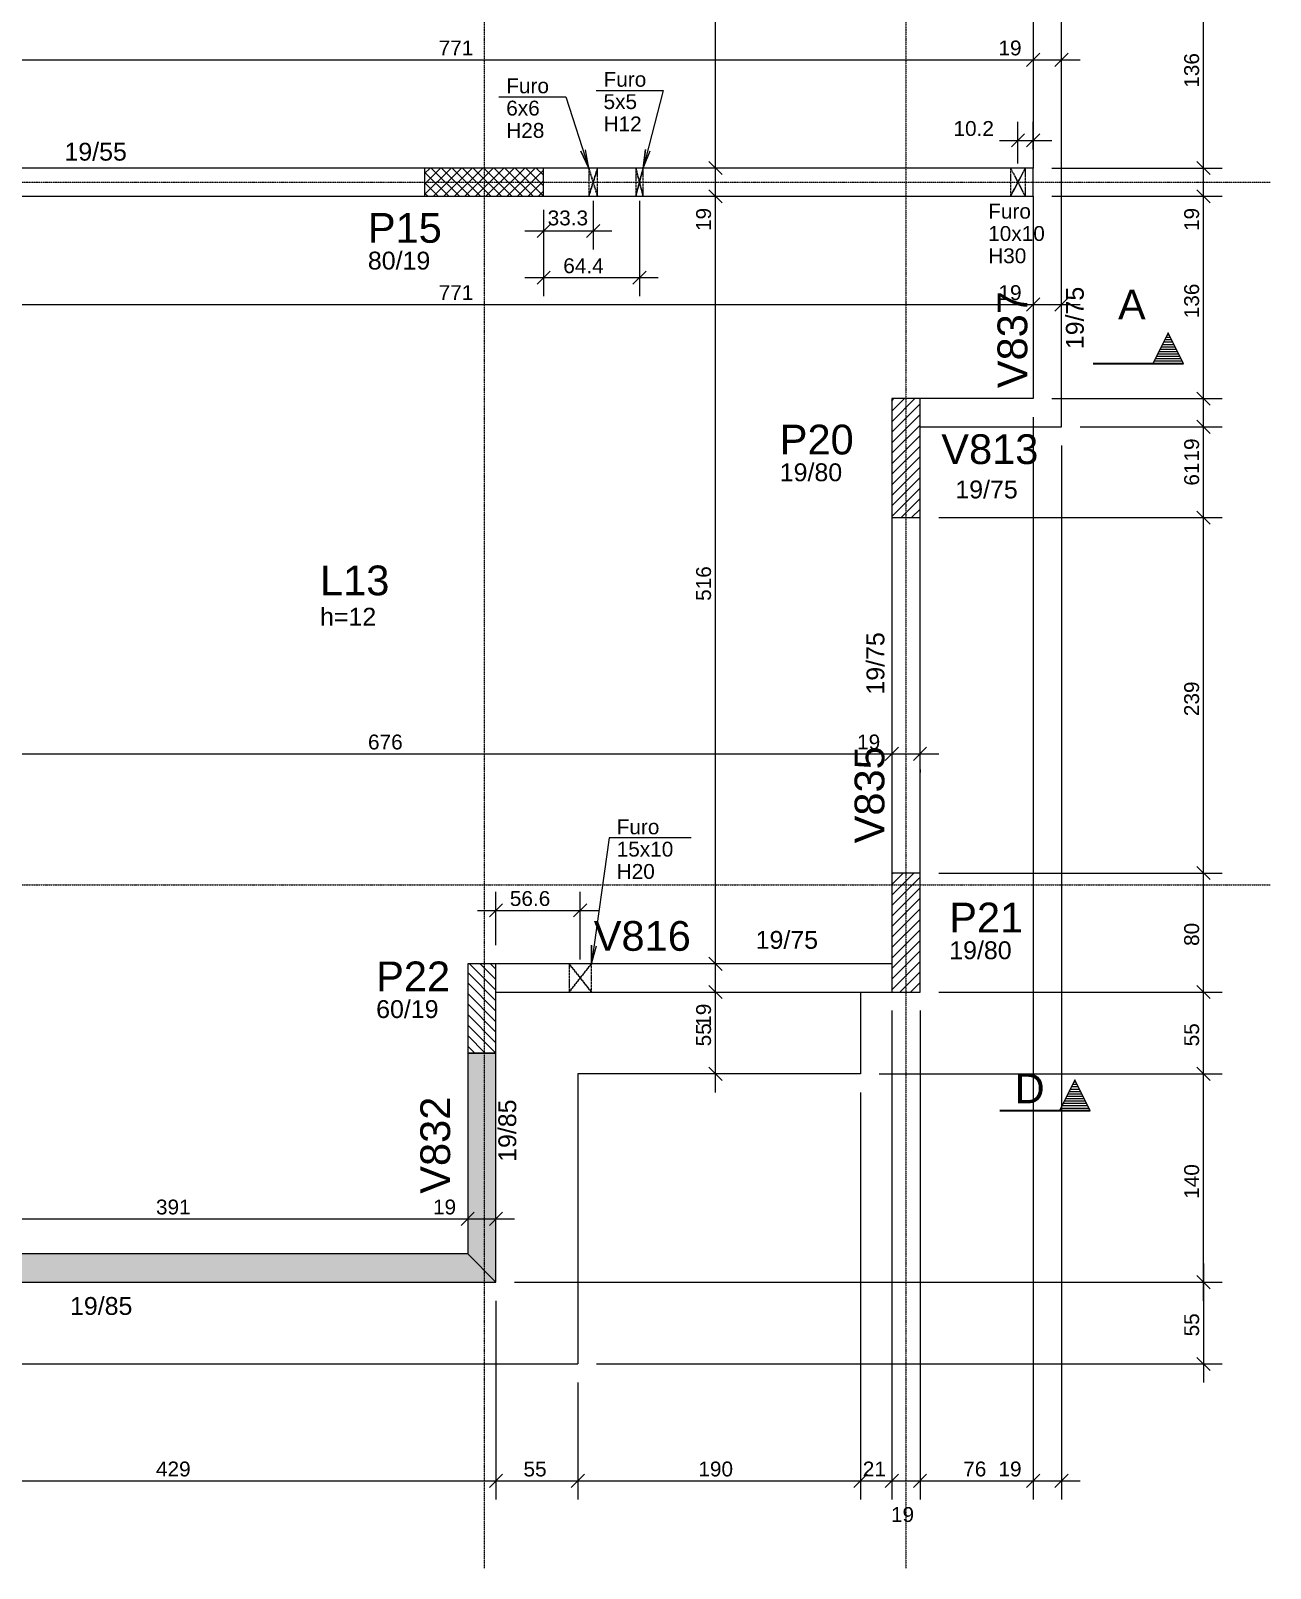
# Model space of a CAD drawing. Extents: x 37185 to 43130, y -8131 to -3926.
# Drawn here: x 39367 to 40200, y -6341 to -5308 of the extents above; entities that cross this region are included whole.
import ezdxf

# ---------------------------------------------------------------- set-up
doc = ezdxf.new("R2010")
doc.units = 0
doc.header["$MEASUREMENT"] = 0
doc.linetypes.add('ESTILO_TQS_0001', pattern=[1, 0.7, -0.3])
doc.linetypes.add('ESTILO_TQS_0004', pattern=[1.12, 0.5, -0.2, 0.01, -0.2, 0.01, -0.2])
for name, color, linetype in [('37', 4, 'CONTINUOUS'), ('39', 74, 'CONTINUOUS'), ('40', 240, 'CONTINUOUS'), ('42', 3, 'CONTINUOUS'), ('43', 3, 'CONTINUOUS'), ('44', 3, 'CONTINUOUS'), ('45', 2, 'CONTINUOUS'), ('46', 2, 'CONTINUOUS'), ('47', 2, 'CONTINUOUS'), ('53', 242, 'CONTINUOUS'), ('54', 242, 'CONTINUOUS'), ('56', 51, 'CONTINUOUS'), ('70', 160, 'CONTINUOUS'), ('75', 9, 'CONTINUOUS'), ('79', 12, 'CONTINUOUS'), ('80', 6, 'CONTINUOUS'), ('82', 252, 'CONTINUOUS')]:
    doc.layers.add(name, color=color, linetype=linetype)
doc.styles.add('TQS_ARIAL', font='arial.ttf')

msp = doc.modelspace()

# ---------------------------------------------------------------- linework, layer by layer
at = {"layer": '37', "linetype": 'Continuous'}
for points in [[(40059.763, -5409.601), (40059.763, -5245.1)], [(40040.763, -5264.1), (40040.763, -5400.101)], [(39631.763, -5400.101), (39269.763, -5400.101)], [(40040.763, -5400.101), (39711.763, -5400.101)], [(40040.763, -5419.101), (40040.763, -5400.101)], [(40059.763, -5574.101), (40059.763, -5409.601)], [(39269.763, -5419.101), (39631.763, -5419.101)], [(39711.763, -5419.101), (40040.763, -5419.101)], [(40040.763, -5419.101), (40040.763, -5555.101)], [(40040.763, -5555.101), (39964.763, -5555.101)], [(39964.763, -5574.101), (40059.763, -5574.101)], [(39945.763, -5635.101), (39945.763, -5874.101)], [(39964.763, -5874.101), (39964.763, -5635.101)], [(39945.763, -5935.101), (39679.763, -5935.101)], [(39679.763, -5954.101), (39945.763, -5954.101)], [(39660.763, -5995.101), (39660.763, -6130.101)], [(39679.763, -6149.101), (39679.763, -5995.101)], [(39660.763, -6130.101), (39269.763, -6130.101)], [(39250.763, -6149.101), (39679.763, -6149.101)]]:
    msp.add_lwpolyline(points, dxfattribs=at)
at = {"layer": '39', "linetype": 'Continuous'}
for p, q in [((39945.763, -5570.649), (39961.311, -5555.101)), ((39945.763, -5563.577), (39954.239, -5555.101)), ((39945.763, -5556.506), (39947.168, -5555.101)), ((39945.763, -5577.72), (39964.763, -5558.72)), ((39945.763, -5584.791), (39964.763, -5565.791)), ((39945.763, -5591.862), (39964.763, -5572.862)), ((39945.763, -5598.933), (39964.763, -5579.933)), ((39945.763, -5606.004), (39964.763, -5587.004)), ((39945.763, -5613.075), (39964.763, -5594.075)), ((39945.763, -5620.146), (39964.763, -5601.146)), ((39945.763, -5627.217), (39964.763, -5608.217)), ((39945.763, -5634.288), (39964.763, -5615.288)), ((39952.021, -5635.101), (39964.763, -5622.359)), ((39959.092, -5635.101), (39964.763, -5629.43)), ((39945.763, -5888.847), (39960.509, -5874.101)), ((39945.763, -5881.776), (39953.438, -5874.101)), ((39945.763, -5874.704), (39946.366, -5874.101)), ((39945.763, -5895.918), (39964.763, -5876.918)), ((39945.763, -5902.989), (39964.763, -5883.989)), ((39945.763, -5910.06), (39964.763, -5891.06)), ((39945.763, -5917.131), (39964.763, -5898.131)), ((39945.763, -5924.202), (39964.763, -5905.202)), ((39945.763, -5931.273), (39964.763, -5912.273)), ((39945.763, -5938.344), (39964.763, -5919.344)), ((39945.763, -5945.415), (39964.763, -5926.415)), ((39660.763, -5940.887), (39679.763, -5959.887)), ((39662.048, -5935.101), (39679.763, -5952.816)), ((39669.119, -5935.101), (39679.763, -5945.745)), ((39676.19, -5935.101), (39679.763, -5938.674)), ((39945.763, -5952.486), (39964.763, -5933.486)), ((39951.219, -5954.101), (39964.763, -5940.557)), ((39660.763, -5947.958), (39679.763, -5966.958)), ((39958.29, -5954.101), (39964.763, -5947.628)), ((39660.763, -5955.029), (39679.763, -5974.029)), ((39660.763, -5962.1), (39679.763, -5981.1)), ((39660.763, -5969.171), (39679.763, -5988.171)), ((39660.763, -5976.242), (39679.621, -5995.101)), ((39660.763, -5983.313), (39672.55, -5995.101)), ((39660.763, -5990.385), (39665.479, -5995.101))]:
    msp.add_line(p, q, dxfattribs=at)
for points in [[(39945.763, -5635.101), (39964.763, -5635.101), (39964.763, -5555.101), (39945.763, -5555.101), (39945.763, -5635.101)], [(39945.763, -5954.101), (39964.763, -5954.101), (39964.763, -5874.101), (39945.763, -5874.101), (39945.763, -5954.101)], [(39679.763, -5995.101), (39679.763, -5935.101), (39660.763, -5935.101), (39660.763, -5995.101), (39679.763, -5995.101)]]:
    msp.add_lwpolyline(points, dxfattribs=at)
at = {"layer": '40', "linetype": 'Continuous'}
for p, q in [((39631.763, -5417.958), (39649.621, -5400.1)), ((39631.763, -5410.887), (39642.55, -5400.1)), ((39631.763, -5403.816), (39635.479, -5400.1)), ((39631.763, -5402.77), (39648.093, -5419.1)), ((39636.164, -5400.1), (39655.164, -5419.1)), ((39637.692, -5419.1), (39656.692, -5400.1)), ((39643.235, -5400.1), (39662.235, -5419.1)), ((39644.763, -5419.1), (39663.763, -5400.1)), ((39650.306, -5400.1), (39669.306, -5419.1)), ((39651.834, -5419.1), (39670.834, -5400.1)), ((39657.377, -5400.1), (39676.377, -5419.1)), ((39658.905, -5419.1), (39677.905, -5400.1)), ((39664.448, -5400.1), (39683.448, -5419.1)), ((39665.976, -5419.1), (39684.976, -5400.1)), ((39671.519, -5400.1), (39690.519, -5419.1)), ((39673.047, -5419.1), (39692.047, -5400.1)), ((39678.591, -5400.1), (39697.591, -5419.1)), ((39680.118, -5419.1), (39699.118, -5400.1)), ((39685.662, -5400.1), (39704.662, -5419.1)), ((39687.189, -5419.1), (39706.189, -5400.1)), ((39692.733, -5400.1), (39711.763, -5419.1)), ((39694.26, -5419.1), (39711.763, -5401.598)), ((39699.804, -5400.1), (39711.763, -5412.06)), ((39706.875, -5400.1), (39711.763, -5404.988)), ((39631.763, -5409.841), (39641.022, -5419.1)), ((39701.331, -5419.1), (39711.763, -5408.669)), ((39708.402, -5419.1), (39711.763, -5415.74)), ((39631.763, -5416.912), (39633.951, -5419.1))]:
    msp.add_line(p, q, dxfattribs=at)
msp.add_lwpolyline([(39711.763, -5400.1), (39631.763, -5400.1), (39631.763, -5419.1), (39711.763, -5419.1), (39711.763, -5400.1)], dxfattribs=at)
at = {"layer": '53', "linetype": 'ESTILO_TQS_0001'}
for points in [[(39745.083, -5409.601), (39742.083, -5419.101), (39748.083, -5419.101), (39745.083, -5409.601), (39748.083, -5419.101), (39748.083, -5400.101), (39745.083, -5409.601), (39748.083, -5400.101), (39742.083, -5400.101), (39745.083, -5409.601), (39742.083, -5400.101), (39742.083, -5419.101), (39745.083, -5409.601)], [(39776.189, -5409.601), (39773.689, -5419.101), (39778.689, -5419.101), (39776.189, -5409.601), (39778.689, -5419.101), (39778.689, -5400.101), (39776.189, -5409.601), (39778.689, -5400.101), (39773.689, -5400.101), (39776.189, -5409.601), (39773.689, -5400.101), (39773.689, -5419.101), (39776.189, -5409.601)], [(40030.544, -5409.601), (40025.544, -5419.101), (40035.544, -5419.101), (40030.544, -5409.601), (40035.544, -5419.101), (40035.544, -5400.101), (40030.544, -5409.601), (40035.544, -5400.101), (40025.544, -5400.101), (40030.544, -5409.601), (40025.544, -5400.101), (40025.544, -5419.101), (40030.544, -5409.601)], [(39736.391, -5944.601), (39728.891, -5954.101), (39743.891, -5954.101), (39736.391, -5944.601), (39743.891, -5954.101), (39743.891, -5935.101), (39736.391, -5944.601), (39743.891, -5935.101), (39728.891, -5935.101), (39736.391, -5944.601), (39728.891, -5935.101), (39728.891, -5954.101), (39736.391, -5944.601)]]:
    msp.add_lwpolyline(points, dxfattribs=at)
at = {"layer": '56', "linetype": 'Continuous'}
for points in [[(39679.763, -6149.101), (39679.763, -5995.201), (39660.763, -5995.201), (39660.763, -6130.101), (39679.763, -6149.101)], [(39250.763, -6149.101), (39679.763, -6149.101), (39660.763, -6130.101), (39269.763, -6130.101), (39250.763, -6149.101)]]:
    msp.add_lwpolyline(points, dxfattribs=at)
for points in [[(39679.763, -6149.101), (39679.763, -5995.201), (39660.763, -5995.201)], [(39679.763, -6149.101), (39660.763, -5995.201), (39660.763, -6130.101)], [(39250.763, -6149.101), (39679.763, -6149.101), (39660.763, -6130.101)], [(39250.763, -6149.101), (39660.763, -6130.101), (39269.763, -6130.101)], [(39679.763, -6149.101), (39660.763, -6130.101), (39679.763, -6149.101)]]:
    msp.add_solid(points, dxfattribs=at)
at = {"layer": '70', "linetype": 'ESTILO_TQS_0004'}
for p, q in [((39671.763, -4407.98), (39671.763, -6341.477)), ((39955.263, -4407.98), (39955.263, -6341.477)), ((37864.905, -5409.601), (40200.085, -5409.601)), ((37864.905, -5882.1), (40200.085, -5882.1))]:
    msp.add_line(p, q, dxfattribs=at)
at = {"layer": '75', "linetype": 'Continuous'}
for p, q in [((39827.263, -5412.601), (39827.263, -4871.6)), ((40155.25, -5412.601), (40155.25, -5251.6)), ((40036.344, -5331.77), (40045.182, -5322.931)), ((40036.344, -5331.77), (40045.182, -5322.931)), ((40055.344, -5331.77), (40064.182, -5322.931)), ((39257.263, -5327.35), (40053.263, -5327.35)), ((40028.263, -5327.35), (40072.263, -5327.35)), ((40040.763, -5327.35), (40040.763, -5327.35)), ((40040.763, -5327.35), (40040.763, -5327.35)), ((40059.763, -5327.35), (40059.763, -5327.35)), ((40030.544, -5397.101), (40030.544, -5368.998)), ((40040.763, -5387.601), (40040.763, -5368.998)), ((40018.044, -5381.498), (40053.263, -5381.498)), ((40026.125, -5385.917), (40034.963, -5377.078)), ((40036.344, -5385.917), (40045.182, -5377.078)), ((39831.682, -5404.52), (39822.844, -5395.681)), ((39831.682, -5404.52), (39822.844, -5395.681)), ((39827.263, -5431.601), (39827.263, -5387.601)), ((40159.669, -5404.52), (40150.83, -5395.681)), ((40159.669, -5404.52), (40150.83, -5395.681)), ((40155.25, -5431.601), (40155.25, -5387.601)), ((39827.263, -5400.101), (39827.263, -5400.101)), ((39827.263, -5400.101), (39827.263, -5400.101)), ((40040.763, -5400.101), (40040.763, -5400.101)), ((40040.763, -5400.101), (40040.763, -5400.101)), ((40040.763, -5400.101), (40040.763, -5400.101)), ((40053.263, -5400.101), (40167.75, -5400.101)), ((40053.263, -5400.101), (40167.75, -5400.101)), ((39711.763, -5415.593), (39711.763, -5415.593)), ((39745.083, -5409.601), (39745.083, -5409.601)), ((39776.189, -5409.601), (39776.189, -5409.601)), ((39831.682, -5423.52), (39822.844, -5414.681)), ((39831.682, -5423.52), (39822.844, -5414.681)), ((39827.263, -5947.601), (39827.263, -5406.601)), ((40030.544, -5409.601), (40030.544, -5409.601)), ((40159.669, -5423.52), (40150.83, -5414.681)), ((40159.669, -5423.52), (40150.83, -5414.681)), ((40155.25, -5567.601), (40155.25, -5406.601)), ((39711.763, -5419.1), (39711.763, -5419.1)), ((39745.083, -5422.101), (39745.083, -5454.892)), ((39776.189, -5422.101), (39776.189, -5486.28)), ((39827.263, -5419.101), (39827.263, -5419.101)), ((39827.263, -5419.101), (39827.263, -5419.101)), ((40040.763, -5419.101), (40040.763, -5419.101)), ((40040.763, -5419.101), (40040.763, -5419.101)), ((40053.263, -5419.101), (40167.75, -5419.101)), ((40053.263, -5419.101), (40167.75, -5419.101)), ((39711.763, -5428.093), (39711.763, -5486.28)), ((39711.763, -5431.6), (39711.763, -5454.892)), ((39699.263, -5442.392), (39757.583, -5442.392)), ((39707.344, -5446.812), (39716.182, -5437.973)), ((39740.664, -5446.812), (39749.503, -5437.973)), ((39699.263, -5473.78), (39788.689, -5473.78)), ((39707.344, -5478.2), (39716.182, -5469.361)), ((39771.769, -5478.2), (39780.608, -5469.361)), ((40036.344, -5496.27), (40045.182, -5487.431)), ((40036.344, -5496.27), (40045.182, -5487.431)), ((40055.344, -5496.27), (40064.182, -5487.431)), ((39257.263, -5491.851), (40053.263, -5491.851)), ((40028.263, -5491.851), (40072.263, -5491.851)), ((40040.763, -5491.851), (40040.763, -5491.851)), ((40040.763, -5491.851), (40040.763, -5491.851)), ((40059.763, -5491.851), (40059.763, -5491.851)), ((40131.507, -5510.872), (40121.18, -5531.527)), ((40131.507, -5511.067), (40121.277, -5531.527)), ((40135.398, -5518.85), (40127.616, -5518.85)), ((40134.6, -5517.254), (40128.414, -5517.254)), ((40133.803, -5515.659), (40129.211, -5515.659)), ((40133.005, -5514.063), (40130.009, -5514.063)), ((40132.207, -5512.468), (40130.807, -5512.468)), ((40141.878, -5531.614), (40131.507, -5510.872)), ((40141.737, -5531.527), (40131.507, -5511.067)), ((40140.983, -5530.018), (40122.032, -5530.018)), ((40140.185, -5528.423), (40122.829, -5528.423)), ((40139.387, -5526.827), (40123.627, -5526.827)), ((40138.589, -5525.232), (40124.425, -5525.232)), ((40137.791, -5523.636), (40125.223, -5523.636)), ((40136.994, -5522.041), (40126.02, -5522.041)), ((40136.201, -5520.455), (40126.818, -5520.445)), ((40141.737, -5531.527), (40081.08, -5531.527)), ((40081.08, -5531.614), (40141.878, -5531.614)), ((40159.669, -5559.52), (40150.83, -5550.681)), ((40159.669, -5559.52), (40150.83, -5550.681)), ((40155.25, -5586.601), (40155.25, -5542.601)), ((40040.763, -5555.101), (40040.763, -5555.101)), ((40040.763, -5555.101), (40040.763, -5555.101)), ((40040.763, -5555.101), (40040.763, -5555.101)), ((40040.763, -5555.101), (40040.763, -5555.101)), ((40053.263, -5555.101), (40167.75, -5555.101)), ((40053.263, -5555.101), (40167.75, -5555.101)), ((40040.763, -5567.601), (40040.763, -6295.245)), ((40040.763, -5567.601), (40040.763, -6295.245)), ((40159.669, -5578.52), (40150.83, -5569.681)), ((40159.669, -5578.52), (40150.83, -5569.681)), ((40155.25, -5647.601), (40155.25, -5561.601)), ((40059.763, -5574.101), (40059.763, -5574.101)), ((40059.763, -5574.101), (40059.763, -5574.101)), ((40059.763, -5574.101), (40059.763, -5574.101)), ((40072.263, -5574.101), (40167.75, -5574.101)), ((40072.263, -5574.101), (40167.75, -5574.101)), ((40059.763, -5586.601), (40059.763, -6295.245)), ((40155.25, -5886.601), (40155.25, -5622.601)), ((40159.669, -5639.52), (40150.83, -5630.681)), ((40159.669, -5639.52), (40150.83, -5630.681)), ((39964.763, -5635.101), (39964.763, -5635.101)), ((39964.763, -5635.101), (39964.763, -5635.101)), ((39977.263, -5635.101), (40167.75, -5635.101)), ((39977.263, -5635.101), (40167.75, -5635.101)), ((39945.763, -5782.986), (39945.763, -5782.986)), ((39945.763, -5782.986), (39945.763, -5782.986)), ((39257.263, -5793.975), (39958.263, -5793.975)), ((39933.263, -5793.975), (39977.263, -5793.975)), ((39941.344, -5798.394), (39950.182, -5789.556)), ((39941.344, -5798.394), (39950.182, -5789.556)), ((39945.763, -5795.486), (39945.763, -5806.475)), ((39945.763, -5795.486), (39945.763, -5806.475)), ((39960.344, -5798.394), (39969.182, -5789.556)), ((39964.763, -5791.899), (39964.763, -5791.899)), ((39964.763, -5804.399), (39964.763, -5806.475)), ((40159.669, -5878.52), (40150.83, -5869.681)), ((40159.669, -5878.52), (40150.83, -5869.681)), ((40155.25, -5966.601), (40155.25, -5861.601)), ((39964.763, -5874.101), (39964.763, -5874.101)), ((39964.763, -5874.101), (39964.763, -5874.101)), ((39977.263, -5874.101), (40167.75, -5874.101)), ((39977.263, -5874.101), (40167.75, -5874.101)), ((39679.763, -5922.601), (39679.763, -5886.704)), ((39736.391, -5932.101), (39736.391, -5886.704)), ((39667.263, -5899.204), (39748.891, -5899.204)), ((39675.344, -5903.623), (39684.182, -5894.785)), ((39731.972, -5903.623), (39740.81, -5894.785)), ((39827.263, -5966.601), (39827.263, -5922.601)), ((39831.682, -5939.52), (39822.844, -5930.681)), ((39831.682, -5939.52), (39822.844, -5930.681)), ((39679.763, -5935.101), (39679.763, -5935.101)), ((39827.263, -5935.101), (39827.263, -5935.101)), ((39827.263, -5935.101), (39827.263, -5935.101)), ((39827.263, -6021.6), (39827.263, -5941.601)), ((40155.25, -6021.6), (40155.25, -5941.601)), ((39736.391, -5944.601), (39736.391, -5944.601)), ((39831.682, -5958.52), (39822.844, -5949.681)), ((39831.682, -5958.52), (39822.844, -5949.681)), ((40159.669, -5958.52), (40150.83, -5949.681)), ((40159.669, -5958.52), (40150.83, -5949.681)), ((39827.263, -5954.101), (39827.263, -5954.101)), ((39827.263, -5954.101), (39827.263, -5954.101)), ((39945.763, -5954.101), (39945.763, -5954.101)), ((39945.763, -5954.101), (39945.763, -5954.101)), ((39964.763, -5954.101), (39964.763, -5954.101)), ((39964.763, -5954.101), (39964.763, -5954.101)), ((39964.763, -5954.101), (39964.763, -5954.101)), ((39964.763, -5954.101), (39964.763, -5954.101)), ((39977.263, -5954.101), (40167.75, -5954.101)), ((39977.263, -5954.101), (40167.75, -5954.101)), ((39945.763, -5966.601), (39945.763, -6295.245)), ((39945.763, -5966.601), (39945.763, -6295.245)), ((39964.763, -5966.601), (39964.763, -6295.245)), ((39964.763, -5966.601), (39964.763, -6295.245)), ((39831.682, -6013.52), (39822.844, -6004.681)), ((40159.669, -6013.52), (40150.83, -6004.681)), ((40159.669, -6013.52), (40150.83, -6004.681)), ((40155.25, -6161.601), (40155.25, -5996.6)), ((39827.263, -6009.1), (39827.263, -6009.1)), ((39924.763, -6009.1), (39924.763, -6009.1)), ((39924.763, -6009.1), (39924.763, -6009.1)), ((39924.763, -6009.1), (39924.763, -6009.1)), ((39924.763, -6009.1), (39924.763, -6009.1)), ((39937.263, -6009.1), (40167.75, -6009.1)), ((39937.263, -6009.1), (40167.75, -6009.1)), ((40068.774, -6013.119), (40058.447, -6033.774)), ((40068.774, -6013.315), (40058.545, -6033.774)), ((40069.475, -6014.715), (40068.074, -6014.715)), ((40079.145, -6033.861), (40068.774, -6013.119)), ((40079.004, -6033.774), (40068.774, -6013.315)), ((39924.763, -6021.6), (39924.763, -6295.245)), ((39924.763, -6021.6), (39924.763, -6295.245)), ((40075.059, -6025.884), (40062.49, -6025.884)), ((40074.261, -6024.288), (40063.288, -6024.288)), ((40073.468, -6022.702), (40064.085, -6022.693)), ((40072.665, -6021.097), (40064.883, -6021.097)), ((40071.868, -6019.502), (40065.681, -6019.502)), ((40071.07, -6017.906), (40066.479, -6017.906)), ((40070.272, -6016.31), (40067.276, -6016.31)), ((40079.004, -6033.774), (40018.347, -6033.774)), ((40018.347, -6033.861), (40079.145, -6033.861)), ((40078.25, -6032.266), (40059.299, -6032.266)), ((40077.452, -6030.67), (40060.097, -6030.67)), ((40076.654, -6029.075), (40060.894, -6029.075)), ((40075.856, -6027.479), (40061.692, -6027.479)), ((39257.263, -6106.601), (39673.263, -6106.601)), ((39648.263, -6106.601), (39692.263, -6106.601)), ((39656.344, -6111.02), (39665.182, -6102.181)), ((39656.344, -6111.02), (39665.182, -6102.181)), ((39660.763, -6106.601), (39660.763, -6106.601)), ((39660.763, -6106.601), (39660.763, -6106.601)), ((39675.344, -6111.02), (39684.182, -6102.181)), ((39679.763, -6106.601), (39679.763, -6106.601)), ((40155.25, -6136.601), (40155.25, -6216.6)), ((39375.972, -6149.101), (39375.972, -6149.101)), ((39679.763, -6149.101), (39679.763, -6149.101)), ((39679.763, -6149.101), (39679.763, -6149.101)), ((39679.763, -6149.101), (39679.763, -6149.101)), ((39679.763, -6149.101), (39679.763, -6149.101)), ((39692.263, -6149.101), (40167.75, -6149.101)), ((39692.263, -6149.101), (40167.75, -6149.101)), ((40159.669, -6153.52), (40150.83, -6144.681)), ((40150.83, -6144.682), (40159.669, -6153.52)), ((39679.763, -6161.601), (39679.763, -6295.245)), ((39679.763, -6161.601), (39679.763, -6295.245)), ((40150.83, -6199.681), (40159.669, -6208.52)), ((39370.786, -6204.1), (39370.786, -6204.1)), ((39734.763, -6204.1), (39734.763, -6204.1)), ((39734.763, -6204.1), (39734.763, -6204.1)), ((39734.763, -6204.1), (39734.763, -6204.1)), ((39747.263, -6204.1), (40167.75, -6204.1)), ((39734.763, -6216.6), (39734.763, -6295.245)), ((39734.763, -6216.6), (39734.763, -6295.245)), ((39238.263, -6282.745), (39692.263, -6282.745)), ((39667.263, -6282.745), (39747.263, -6282.745)), ((39675.344, -6287.165), (39684.182, -6278.326)), ((39675.344, -6287.165), (39684.182, -6278.326)), ((39722.263, -6282.745), (39937.263, -6282.745)), ((39730.344, -6287.165), (39739.182, -6278.326)), ((39730.344, -6287.165), (39739.182, -6278.326)), ((39912.263, -6282.745), (39958.263, -6282.745)), ((39920.344, -6287.165), (39929.182, -6278.326)), ((39920.344, -6287.165), (39929.182, -6278.326)), ((39933.263, -6282.745), (39977.263, -6282.745)), ((39941.344, -6287.165), (39950.182, -6278.326)), ((39941.344, -6287.165), (39950.182, -6278.326)), ((39952.263, -6282.745), (40053.263, -6282.745)), ((39960.344, -6287.165), (39969.182, -6278.326)), ((39960.344, -6287.165), (39969.182, -6278.326)), ((40028.263, -6282.745), (40072.263, -6282.745)), ((40036.344, -6287.165), (40045.182, -6278.326)), ((40036.344, -6287.165), (40045.182, -6278.326)), ((40055.344, -6287.165), (40064.182, -6278.326))]:
    msp.add_line(p, q, dxfattribs=at)
for points in [[(39681.656, -5352.288), (39726.656, -5352.288), (39742.083, -5400.101), (39736.725, -5388.807), (39742.083, -5400.101), (39739.831, -5387.805)], [(39747.05, -5347.934), (39792.05, -5347.934), (39778.689, -5400.101), (39780.183, -5387.69), (39778.689, -5400.101), (39783.344, -5388.5)], [(39810.868, -5850.513), (39755.868, -5850.513), (39743.891, -5935.101), (39744.013, -5922.602), (39743.891, -5935.101), (39747.244, -5923.059)]]:
    msp.add_lwpolyline(points, dxfattribs=at)
at = {"layer": '79', "linetype": 'Continuous'}
for points in [[(40141.737, -5531.527), (40131.507, -5511.067), (40121.277, -5531.527), (40141.737, -5531.527)], [(40079.004, -6033.774), (40068.774, -6013.315), (40058.545, -6033.774), (40079.004, -6033.774)]]:
    msp.add_lwpolyline(points, dxfattribs=at)
at = {"layer": '80', "linetype": 'Continuous'}
for p, q in [((39924.763, -5954.101), (39924.763, -6009.1)), ((39924.763, -6009.1), (39734.763, -6009.1)), ((39734.763, -6009.1), (39734.763, -6204.1)), ((38390.763, -6204.1), (39734.763, -6204.1))]:
    msp.add_line(p, q, dxfattribs=at)
at = {"layer": '82', "linetype": 'Continuous'}
for p, q in [((39671.763, -5409.6), (39671.763, -5409.6)), ((39955.263, -5595.101), (39955.263, -5595.101)), ((39955.263, -5914.101), (39955.263, -5914.101)), ((39670.263, -5965.101), (39670.263, -5965.101))]:
    msp.add_line(p, q, dxfattribs=at)

# ---------------------------------------------------------------- texts
at = {"layer": '42', "linetype": 'Continuous', "style": 'TQS_ARIAL'}
for s, p in [('V837', (40036.801, -5548.073)), ('V835', (39940.763, -5854.101)), ('V832', (39648.935, -6089.686))]:
    msp.add_text(s, height=20, rotation=90, dxfattribs=at).set_placement(p)
for s, p in [('V813', (39979.023, -5599.088)), ('V816', (39745.471, -5926.343))]:
    msp.add_text(s, height=20, dxfattribs=at).set_placement(p)
at = {"layer": '43', "linetype": 'Continuous', "style": 'TQS_ARIAL'}
for s, p in [('P15', (39593.671, -5450.321)), ('P20', (39870.464, -5592.644)), ('P21', (39984.36, -5913.986)), ('P22', (39599.233, -5953.555))]:
    msp.add_text(s, height=20, dxfattribs=at).set_placement(p)
at = {"layer": '44', "linetype": 'Continuous', "style": 'TQS_ARIAL'}
msp.add_text('L13', height=20, dxfattribs=at).set_placement((39561.532, -5687.337))
at = {"layer": '45', "linetype": 'Continuous', "style": 'TQS_ARIAL'}
for s, p in [('19/55', (39389.763, -5395.101)), ('19/75', (39988.457, -5622.203)), ('19/75', (39854.263, -5925.015)), ('19/85', (39393.487, -6171.132))]:
    msp.add_text(s, height=12, dxfattribs=at).set_placement(p)
for s, p in [('19/75', (40074.763, -5521.851)), ('19/75', (39940.763, -5754.101)), ('19/85', (39693.374, -6068.263))]:
    msp.add_text(s, height=12, rotation=90, dxfattribs=at).set_placement(p)
at = {"layer": '46', "linetype": 'Continuous', "style": 'TQS_ARIAL'}
for s, p in [('80/19', (39593.671, -5468.321)), ('19/80', (39870.464, -5610.644)), ('19/80', (39984.36, -5931.986)), ('60/19', (39599.233, -5971.555))]:
    msp.add_text(s, height=12, dxfattribs=at).set_placement(p)
at = {"layer": '47', "linetype": 'Continuous', "style": 'TQS_ARIAL'}
msp.add_text('h=12', height=12, dxfattribs=at).set_placement((39561.532, -5707.737))
at = {"layer": '54', "linetype": 'Continuous', "style": 'TQS_ARIAL'}
for s, p in [('Furo', (39686.656, -5349.788)), ('Furo', (39752.05, -5345.434)), ('5x5', (39752.05, -5360.434)), ('6x6', (39686.656, -5364.788)), ('H28', (39686.656, -5379.788)), ('H12', (39752.05, -5375.434)), ('Furo', (40010.544, -5434.101)), ('10x10', (40010.544, -5449.101)), ('H30', (40010.544, -5464.101)), ('Furo', (39760.868, -5848.013)), ('15x10', (39760.868, -5863.013)), ('H20', (39760.868, -5878.013))]:
    msp.add_text(s, height=10, dxfattribs=at).set_placement(p)
at = {"layer": '75', "linetype": 'Continuous', "style": 'TQS_ARIAL'}
for s, height, p in [('771', 10, (39641.263, -5324.35)), ('19', 10, (40017.43, -5324.35)), ('10.2', 10, (39987.211, -5378.498)), ('33.3', 10, (39714.487, -5438.626)), ('64.4', 10, (39724.976, -5470.78)), ('771', 10, (39641.263, -5488.851)), ('19', 10, (40017.43, -5488.851)), ('A', 20, (40097.774, -5501.914)), ('676', 10, (39593.763, -5790.975)), ('19', 10, (39922.43, -5790.975)), ('56.6', 10, (39689.077, -5896.204)), ('D', 20, (40028.347, -6028.861)), ('391', 10, (39451.263, -6103.601)), ('19', 10, (39637.43, -6103.601)), ('429', 10, (39451.263, -6279.745)), ('55', 10, (39698.263, -6279.745)), ('190', 10, (39815.763, -6279.745)), ('21', 10, (39926.263, -6279.745)), ('76', 10, (39993.763, -6279.745)), ('19', 10, (40017.43, -6279.745)), ('19', 10, (39945.191, -6310.368))]:
    msp.add_text(s, height=height, dxfattribs=at).set_placement(p)
for s, p in [('136', (40152.25, -5346.1)), ('19', (39824.263, -5442.434)), ('19', (40152.25, -5442.434)), ('136', (40152.25, -5501.101)), ('19', (40152.25, -5597.434)), ('61', (40152.25, -5613.601)), ('516', (39824.263, -5691.101)), ('239', (40152.25, -5768.601)), ('80', (40152.25, -5923.101)), ('19', (39824.263, -5977.434)), ('55', (39824.263, -5990.601)), ('55', (40152.25, -5990.601)), ('140', (40152.25, -6093.101)), ('55', (40152.25, -6185.601))]:
    msp.add_text(s, height=10, rotation=90, dxfattribs=at).set_placement(p)

doc.saveas('drawing.dxf')
